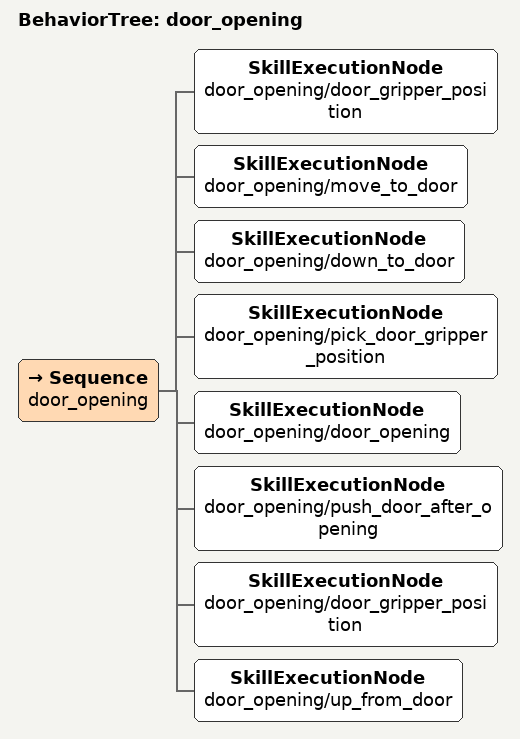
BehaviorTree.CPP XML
<?xml version="1.0"?>
<root BTCPP_format="4">
  <BehaviorTree ID="door_opening">
    <Sequence name="door_opening">
      <SkillExecutionNode    name="door_opening/door_gripper_position"/>
      <SkillExecutionNode    name="door_opening/move_to_door"/>
      <SkillExecutionNode    name="door_opening/down_to_door"/>
      <SkillExecutionNode    name="door_opening/pick_door_gripper_position"/>
      <SkillExecutionNode    name="door_opening/door_opening"/>
      <SkillExecutionNode    name="door_opening/push_door_after_opening"/>
      <SkillExecutionNode    name="door_opening/door_gripper_position"/>
      <SkillExecutionNode    name="door_opening/up_from_door"/>
    </Sequence>
  </BehaviorTree>
</root>
